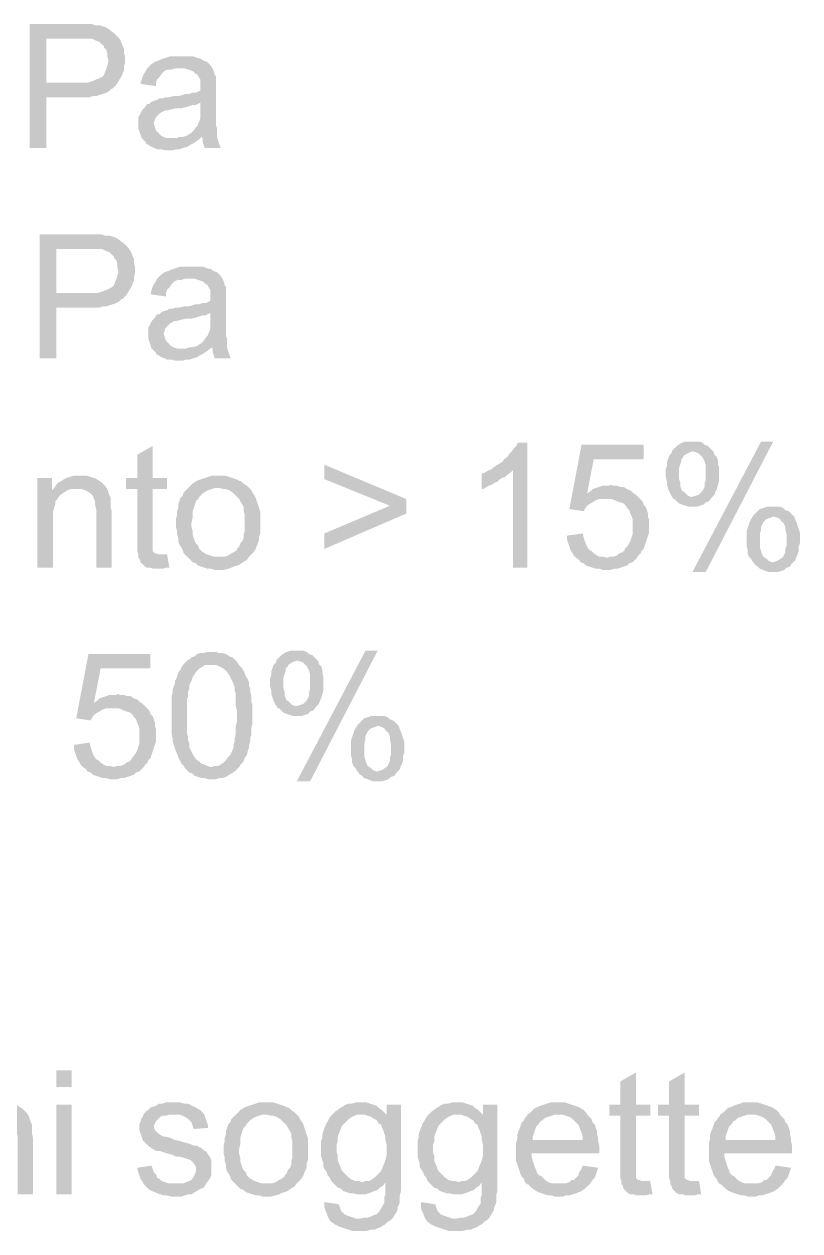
# Model space of a CAD drawing. Header units: millimetres. Extents: x -35.3 to 0.3, y 0.4 to 20.6.
# Drawn here: x -33.168 to -32.584, y 3.657 to 4.565 of the extents above; entities that cross this region are included whole.
import ezdxf

# ---------------------------------------------------------------- set-up
doc = ezdxf.new("R2010")
doc.units = ezdxf.units.MM
doc.layers.add('PDF _Riempimenti solidi', color=7, linetype='Continuous')

msp = doc.modelspace()

# ---------------------------------------------------------------- hatches: boundary and pattern name
at = {"layer": 'PDF _Riempimenti solidi', "transparency": 33554559}
for points in [[(-33.12767, 4.56517), (-33.1635, 4.56517), (-33.1635, 4.47184), (-33.151, 4.47184), (-33.151, 4.51017), (-33.1185, 4.51017), (-33.116, 4.51101), (-33.1135, 4.51101), (-33.1085, 4.51267), (-33.106, 4.51351), (-33.10433, 4.51434), (-33.10267, 4.51601), (-33.101, 4.51684), (-33.0985, 4.51934), (-33.151, 4.52101), (-33.151, 4.55434), (-33.12683, 4.55434), (-33.09683, 4.55517), (-33.0985, 4.55684), (-33.10017, 4.55851), (-33.10267, 4.56017), (-33.1035, 4.56101), (-33.106, 4.56267), (-33.1085, 4.56351), (-33.111, 4.56434), (-33.11433, 4.56434), (-33.11683, 4.56517), (-33.12517, 4.56517)], [(-33.09683, 4.55517), (-33.12683, 4.55434), (-33.11683, 4.55434), (-33.1135, 4.55267), (-33.111, 4.55184), (-33.10933, 4.55017), (-33.10767, 4.54851), (-33.10767, 4.54767), (-33.106, 4.54601), (-33.10517, 4.54351), (-33.10517, 4.54101), (-33.10433, 4.53767), (-33.10433, 4.53684), (-33.10517, 4.53351), (-33.106, 4.53101), (-33.10683, 4.52934), (-33.10767, 4.52684), (-33.10933, 4.52517), (-33.11017, 4.52517), (-33.111, 4.52434), (-33.1135, 4.52351), (-33.11517, 4.52267), (-33.12017, 4.52101), (-33.151, 4.52101), (-33.0985, 4.51934), (-33.09683, 4.52184), (-33.096, 4.52351), (-33.09433, 4.52601), (-33.0935, 4.52851), (-33.09267, 4.53017), (-33.09267, 4.53267), (-33.09183, 4.53601), (-33.09183, 4.54101), (-33.09267, 4.54351), (-33.09267, 4.54684), (-33.0935, 4.54851), (-33.09433, 4.55101), (-33.09517, 4.55267)], [(-33.04933, 4.54101), (-33.05767, 4.54101), (-33.06017, 4.54017), (-33.06517, 4.53851), (-33.06683, 4.53767), (-33.06933, 4.53684), (-33.07183, 4.53517), (-33.0735, 4.53351), (-33.07517, 4.53184), (-33.04683, 4.53184), (-33.04433, 4.53101), (-33.04183, 4.53017), (-33.04017, 4.52934), (-33.0385, 4.52767), (-33.03767, 4.52767), (-33.03683, 4.52601), (-33.03517, 4.52351), (-33.03517, 4.51517), (-33.03683, 4.51434), (-33.0385, 4.51351), (-33.041, 4.51351), (-33.0435, 4.51267), (-33.046, 4.51267), (-33.0485, 4.51184), (-33.05183, 4.51101), (-33.05517, 4.51101), (-33.0585, 4.51017), (-33.061, 4.51017), (-33.0635, 4.50934), (-33.066, 4.50934), (-33.06683, 4.50851), (-33.07183, 4.50684), (-33.03517, 4.50601), (-33.03517, 4.49434), (-33.036, 4.49184), (-33.03683, 4.49017), (-33.03683, 4.48934), (-33.0385, 4.48767), (-33.04017, 4.48517), (-33.04183, 4.48351), (-33.04433, 4.48184), (-33.046, 4.48101), (-33.0485, 4.48017), (-33.03433, 4.48017), (-33.0335, 4.47934), (-33.0335, 4.47684), (-33.03183, 4.47184), (-33.01933, 4.47184), (-33.02017, 4.47267), (-33.021, 4.47517), (-33.02183, 4.47767), (-33.02267, 4.48017), (-33.02267, 4.48684), (-33.0235, 4.48934), (-33.0235, 4.52601), (-33.02433, 4.52684), (-33.02517, 4.53017), (-33.026, 4.53184), (-33.02767, 4.53434), (-33.0285, 4.53517), (-33.03017, 4.53684), (-33.03267, 4.53767), (-33.03517, 4.53934), (-33.03683, 4.53934), (-33.0385, 4.54017), (-33.041, 4.54101), (-33.04683, 4.54101)], [(-33.07517, 4.53184), (-33.076, 4.53017), (-33.07767, 4.52767), (-33.0785, 4.52601), (-33.07933, 4.52351), (-33.08017, 4.52017), (-33.0685, 4.51851), (-33.0685, 4.52101), (-33.06767, 4.52351), (-33.066, 4.52517), (-33.06433, 4.52767), (-33.0635, 4.52851), (-33.06183, 4.53017), (-33.05933, 4.53101), (-33.05683, 4.53101), (-33.05433, 4.53184), (-33.051, 4.53184)], [(-33.07183, 4.50684), (-33.0735, 4.50517), (-33.07517, 4.50517), (-33.07683, 4.50267), (-33.0785, 4.50101), (-33.08017, 4.49851), (-33.08017, 4.49767), (-33.08183, 4.49517), (-33.08183, 4.48684), (-33.07933, 4.47934), (-33.07767, 4.47767), (-33.076, 4.47601), (-33.076, 4.47517), (-33.07433, 4.47434), (-33.07183, 4.47267), (-33.06933, 4.47184), (-33.06767, 4.47101), (-33.06433, 4.47101), (-33.06183, 4.47017), (-33.056, 4.47017), (-33.0535, 4.47101), (-33.051, 4.47101), (-33.0485, 4.47184), (-33.046, 4.47267), (-33.04517, 4.47267), (-33.04267, 4.47434), (-33.041, 4.47517), (-33.0385, 4.47684), (-33.036, 4.47851), (-33.056, 4.47934), (-33.06017, 4.47934), (-33.06267, 4.48017), (-33.06433, 4.48101), (-33.06683, 4.48351), (-33.0685, 4.48517), (-33.06933, 4.48767), (-33.07017, 4.49017), (-33.07017, 4.49101), (-33.06933, 4.49351), (-33.0685, 4.49517), (-33.06767, 4.49601), (-33.066, 4.49767), (-33.0635, 4.49934), (-33.06183, 4.50017), (-33.06017, 4.50017), (-33.05683, 4.50101), (-33.0535, 4.50184), (-33.04933, 4.50184), (-33.046, 4.50267), (-33.0435, 4.50351), (-33.041, 4.50434), (-33.0385, 4.50434), (-33.03683, 4.50517), (-33.03517, 4.50601)], [(-33.0485, 4.48017), (-33.051, 4.48017), (-33.0535, 4.47934), (-33.056, 4.47934), (-33.036, 4.47851), (-33.03433, 4.48017)], [(-33.12017, 4.40684), (-33.156, 4.40684), (-33.156, 4.31351), (-33.1435, 4.31351), (-33.1435, 4.35184), (-33.111, 4.35184), (-33.1085, 4.35267), (-33.106, 4.35267), (-33.101, 4.35434), (-33.0985, 4.35517), (-33.09683, 4.35601), (-33.09517, 4.35767), (-33.0935, 4.35851), (-33.091, 4.36101), (-33.1435, 4.36267), (-33.1435, 4.39601), (-33.11933, 4.39601), (-33.08933, 4.39684), (-33.091, 4.39851), (-33.09267, 4.40017), (-33.09517, 4.40184), (-33.096, 4.40267), (-33.0985, 4.40434), (-33.101, 4.40517), (-33.1035, 4.40601), (-33.10683, 4.40601), (-33.10933, 4.40684), (-33.11767, 4.40684)], [(-33.08933, 4.39684), (-33.11933, 4.39601), (-33.10933, 4.39601), (-33.106, 4.39434), (-33.1035, 4.39351), (-33.10183, 4.39184), (-33.10017, 4.39017), (-33.10017, 4.38934), (-33.0985, 4.38767), (-33.09767, 4.38517), (-33.09767, 4.38267), (-33.09683, 4.37934), (-33.09683, 4.37851), (-33.09767, 4.37517), (-33.0985, 4.37267), (-33.09933, 4.37101), (-33.10017, 4.36851), (-33.10183, 4.36684), (-33.10267, 4.36684), (-33.1035, 4.36601), (-33.106, 4.36517), (-33.10767, 4.36434), (-33.11267, 4.36267), (-33.1435, 4.36267), (-33.091, 4.36101), (-33.08933, 4.36351), (-33.0885, 4.36517), (-33.08683, 4.36767), (-33.086, 4.37017), (-33.08517, 4.37184), (-33.08517, 4.37434), (-33.08433, 4.37767), (-33.08433, 4.38267), (-33.08517, 4.38517), (-33.08517, 4.38851), (-33.086, 4.39017), (-33.08683, 4.39267), (-33.08767, 4.39434)], [(-33.04183, 4.38267), (-33.05017, 4.38267), (-33.05267, 4.38184), (-33.05767, 4.38017), (-33.05933, 4.37934), (-33.06183, 4.37851), (-33.06433, 4.37684), (-33.06767, 4.37351), (-33.03933, 4.37351), (-33.03683, 4.37267), (-33.03433, 4.37184), (-33.03267, 4.37101), (-33.031, 4.36934), (-33.03017, 4.36934), (-33.02933, 4.36767), (-33.02767, 4.36517), (-33.02767, 4.35684), (-33.02933, 4.35601), (-33.031, 4.35517), (-33.0335, 4.35517), (-33.036, 4.35434), (-33.0385, 4.35434), (-33.041, 4.35351), (-33.04433, 4.35267), (-33.04767, 4.35267), (-33.051, 4.35184), (-33.0535, 4.35184), (-33.056, 4.35101), (-33.0585, 4.35101), (-33.05933, 4.35017), (-33.06433, 4.34851), (-33.02767, 4.34767), (-33.02767, 4.33601), (-33.0285, 4.33351), (-33.02933, 4.33184), (-33.02933, 4.33101), (-33.031, 4.32934), (-33.03267, 4.32684), (-33.03433, 4.32517), (-33.03683, 4.32351), (-33.0385, 4.32267), (-33.041, 4.32184), (-33.02683, 4.32184), (-33.026, 4.32101), (-33.026, 4.31851), (-33.02433, 4.31351), (-33.01183, 4.31351), (-33.01267, 4.31434), (-33.0135, 4.31684), (-33.01433, 4.31934), (-33.01517, 4.32184), (-33.01517, 4.32851), (-33.016, 4.33101), (-33.016, 4.36767), (-33.01683, 4.36851), (-33.01767, 4.37184), (-33.0185, 4.37351), (-33.02017, 4.37601), (-33.021, 4.37684), (-33.02267, 4.37851), (-33.02517, 4.37934), (-33.02767, 4.38101), (-33.02933, 4.38101), (-33.031, 4.38184), (-33.0335, 4.38267), (-33.03933, 4.38267)], [(-33.06767, 4.37351), (-33.0685, 4.37184), (-33.07017, 4.36934), (-33.071, 4.36767), (-33.07183, 4.36517), (-33.07267, 4.36184), (-33.061, 4.36017), (-33.061, 4.36267), (-33.06017, 4.36517), (-33.0585, 4.36684), (-33.05683, 4.36934), (-33.056, 4.37017), (-33.05433, 4.37184), (-33.05183, 4.37267), (-33.04933, 4.37267), (-33.04683, 4.37351), (-33.0435, 4.37351)], [(-33.06433, 4.34851), (-33.066, 4.34684), (-33.06767, 4.34684), (-33.06933, 4.34434), (-33.071, 4.34267), (-33.07267, 4.34017), (-33.07267, 4.33934), (-33.07433, 4.33684), (-33.07433, 4.32851), (-33.0735, 4.32601), (-33.07267, 4.32351), (-33.07183, 4.32101), (-33.07017, 4.31934), (-33.0685, 4.31767), (-33.0685, 4.31684), (-33.06683, 4.31601), (-33.06433, 4.31434), (-33.06183, 4.31351), (-33.06017, 4.31267), (-33.05683, 4.31267), (-33.05433, 4.31184), (-33.0485, 4.31184), (-33.046, 4.31267), (-33.0435, 4.31267), (-33.0385, 4.31434), (-33.03767, 4.31434), (-33.03517, 4.31601), (-33.0335, 4.31684), (-33.0285, 4.32017), (-33.0485, 4.32101), (-33.05267, 4.32101), (-33.05517, 4.32184), (-33.05683, 4.32267), (-33.05933, 4.32517), (-33.061, 4.32684), (-33.06183, 4.32934), (-33.06267, 4.33184), (-33.06267, 4.33267), (-33.06183, 4.33517), (-33.061, 4.33684), (-33.0585, 4.33934), (-33.056, 4.34101), (-33.05433, 4.34184), (-33.05267, 4.34184), (-33.04933, 4.34267), (-33.046, 4.34351), (-33.04183, 4.34351), (-33.0385, 4.34434), (-33.036, 4.34517), (-33.0335, 4.34601), (-33.031, 4.34601), (-33.02933, 4.34684), (-33.02767, 4.34767)], [(-33.041, 4.32184), (-33.0435, 4.32184), (-33.046, 4.32101), (-33.0485, 4.32101), (-33.0285, 4.32017), (-33.02683, 4.32184)], [(-32.66517, 4.25101), (-32.67017, 4.25101), (-32.67267, 4.25017), (-32.67433, 4.24934), (-32.67683, 4.24767), (-32.6785, 4.24601), (-32.68017, 4.24434), (-32.66517, 4.24351), (-32.66433, 4.24351), (-32.66183, 4.24267), (-32.66017, 4.24184), (-32.65767, 4.23934), (-32.656, 4.23601), (-32.65517, 4.23351), (-32.65517, 4.22184), (-32.656, 4.21934), (-32.656, 4.21684), (-32.65767, 4.21351), (-32.6585, 4.21267), (-32.66017, 4.21101), (-32.66267, 4.21017), (-32.66517, 4.20934), (-32.65017, 4.20934), (-32.6485, 4.21101), (-32.64767, 4.21351), (-32.64683, 4.21517), (-32.646, 4.21767), (-32.64517, 4.22101), (-32.64517, 4.23184), (-32.646, 4.23434), (-32.646, 4.23684), (-32.64683, 4.23934), (-32.6485, 4.24101), (-32.64933, 4.24351), (-32.651, 4.24517), (-32.65183, 4.24601), (-32.6535, 4.24767), (-32.656, 4.24851), (-32.65767, 4.25017), (-32.66017, 4.25101), (-32.66267, 4.25101)], [(-32.60433, 4.25101), (-32.6135, 4.25101), (-32.66517, 4.15267), (-32.65517, 4.15267)], [(-33.071, 4.24767), (-33.08267, 4.24101), (-33.08267, 4.22351), (-33.091, 4.22351), (-33.091, 4.21517), (-33.08267, 4.21517), (-33.08267, 4.16851), (-33.08183, 4.16601), (-33.06517, 4.16601), (-33.06683, 4.16601), (-33.0685, 4.16684), (-33.06933, 4.16684), (-33.071, 4.16851), (-33.071, 4.21517), (-33.06017, 4.21517), (-33.06017, 4.22351), (-33.071, 4.22351)], [(-32.78933, 4.25017), (-32.796, 4.25017), (-32.79683, 4.24934), (-32.79767, 4.24767), (-32.79933, 4.24601), (-32.801, 4.24351), (-32.80267, 4.24184), (-32.80433, 4.23934), (-32.80683, 4.23767), (-32.80767, 4.23601), (-32.81017, 4.23434), (-32.81183, 4.23351), (-32.81433, 4.23184), (-32.816, 4.23017), (-32.80017, 4.22934), (-32.80017, 4.15601), (-32.78933, 4.15601)], [(-32.70183, 4.24851), (-32.7485, 4.24851), (-32.75767, 4.20017), (-32.74683, 4.19851), (-32.746, 4.20017), (-32.74433, 4.20267), (-32.74183, 4.20434), (-32.74017, 4.20517), (-32.73767, 4.20684), (-32.73517, 4.20767), (-32.73017, 4.20767), (-32.706, 4.20934), (-32.70767, 4.21101), (-32.74433, 4.21184), (-32.73933, 4.23767), (-32.70183, 4.23767)], [(-32.68017, 4.24434), (-32.681, 4.24184), (-32.68267, 4.24017), (-32.68433, 4.23517), (-32.68433, 4.23267), (-32.68517, 4.23017), (-32.68517, 4.22434), (-32.68433, 4.22101), (-32.68433, 4.21851), (-32.68267, 4.21351), (-32.68183, 4.21184), (-32.681, 4.21017), (-32.67933, 4.20767), (-32.6785, 4.20767), (-32.67517, 4.20434), (-32.67017, 4.20267), (-32.66767, 4.20184), (-32.66183, 4.20184), (-32.65683, 4.20351), (-32.65517, 4.20517), (-32.65267, 4.20601), (-32.651, 4.20851), (-32.65017, 4.20934), (-32.666, 4.20934), (-32.6685, 4.21017), (-32.67183, 4.21351), (-32.67267, 4.21351), (-32.6735, 4.21517), (-32.67433, 4.21767), (-32.67433, 4.22017), (-32.67517, 4.22267), (-32.67517, 4.23101), (-32.67433, 4.23351), (-32.6735, 4.23601), (-32.6735, 4.23767), (-32.67183, 4.23934), (-32.67183, 4.24017), (-32.66933, 4.24184), (-32.66767, 4.24267), (-32.66517, 4.24351)], [(-32.94183, 4.23351), (-32.94183, 4.22267), (-32.89267, 4.20267), (-32.94183, 4.18184), (-32.94183, 4.17017), (-32.88017, 4.19684), (-32.88017, 4.20767)], [(-33.12517, 4.22517), (-33.131, 4.22517), (-33.1335, 4.22434), (-33.136, 4.22351), (-33.13767, 4.22267), (-33.14017, 4.22101), (-33.14183, 4.22017), (-33.1435, 4.21851), (-33.14517, 4.21601), (-33.12767, 4.21517), (-33.12433, 4.21517), (-33.12183, 4.21434), (-33.12017, 4.21351), (-33.11767, 4.21184), (-33.116, 4.21017), (-33.11517, 4.20767), (-33.11433, 4.20601), (-33.11433, 4.20351), (-33.1135, 4.20017), (-33.1135, 4.15601), (-33.10183, 4.15601), (-33.10183, 4.19851), (-33.10267, 4.20184), (-33.10267, 4.20851), (-33.1035, 4.21017), (-33.10433, 4.21267), (-33.10517, 4.21517), (-33.10683, 4.21767), (-33.10933, 4.22017), (-33.11183, 4.22184), (-33.11433, 4.22351), (-33.11517, 4.22351), (-33.12017, 4.22517), (-33.12267, 4.22517)], [(-33.02183, 4.22517), (-33.02683, 4.22517), (-33.02933, 4.22434), (-33.03183, 4.22351), (-33.03683, 4.22184), (-33.0385, 4.22101), (-33.041, 4.21934), (-33.04267, 4.21767), (-33.04433, 4.21601), (-33.021, 4.21601), (-33.01767, 4.21517), (-33.016, 4.21517), (-33.0135, 4.21434), (-33.011, 4.21267), (-33.00767, 4.20934), (-33.006, 4.20767), (-33.00517, 4.20601), (-33.0035, 4.20351), (-33.00267, 4.20184), (-33.00267, 4.19934), (-33.00183, 4.19601), (-33.00183, 4.18351), (-33.00267, 4.18101), (-33.00267, 4.17851), (-33.0035, 4.17601), (-33.00517, 4.17434), (-33.006, 4.17184), (-33.00767, 4.17017), (-33.00767, 4.16934), (-33.01017, 4.16767), (-33.01183, 4.16684), (-33.01433, 4.16517), (-33.01683, 4.16434), (-33.02183, 4.16434), (-33.04433, 4.16351), (-33.04267, 4.16184), (-33.041, 4.16017), (-33.0385, 4.15934), (-33.03683, 4.15767), (-33.03183, 4.15601), (-33.02933, 4.15517), (-33.02683, 4.15517), (-33.02433, 4.15434), (-33.01767, 4.15434), (-33.01433, 4.15517), (-33.01183, 4.15601), (-33.01017, 4.15684), (-33.00767, 4.15767), (-33.00517, 4.15851), (-33.00433, 4.15934), (-33.00183, 4.16101), (-33.00017, 4.16184), (-32.9985, 4.16434), (-32.99517, 4.16767), (-32.9935, 4.17017), (-32.99267, 4.17267), (-32.99183, 4.17434), (-32.991, 4.17684), (-32.991, 4.17934), (-32.99017, 4.18184), (-32.99017, 4.19851), (-32.991, 4.20101), (-32.99183, 4.20351), (-32.99267, 4.20601), (-32.9935, 4.20851), (-32.99433, 4.21017), (-32.996, 4.21267), (-32.99683, 4.21434), (-32.9985, 4.21601), (-33.00017, 4.21767), (-33.00267, 4.21934), (-33.00433, 4.22101), (-33.00683, 4.22184), (-33.0085, 4.22267), (-33.011, 4.22351), (-33.016, 4.22517), (-33.0185, 4.22517)], [(-32.816, 4.23017), (-32.8185, 4.22934), (-32.821, 4.22767), (-32.8235, 4.22684), (-32.8235, 4.21517), (-32.82267, 4.21517), (-32.821, 4.21601), (-32.8185, 4.21767), (-32.816, 4.21851), (-32.8135, 4.22017), (-32.811, 4.22101), (-32.811, 4.22184), (-32.8085, 4.22351), (-32.806, 4.22434), (-32.80433, 4.22601), (-32.80183, 4.22767), (-32.80017, 4.22934)], [(-33.14683, 4.22351), (-33.15767, 4.22351), (-33.15767, 4.15601), (-33.146, 4.15601), (-33.146, 4.19767), (-33.14517, 4.20101), (-33.14433, 4.20351), (-33.14433, 4.20601), (-33.14267, 4.20767), (-33.14183, 4.20934), (-33.14017, 4.21101), (-33.13767, 4.21267), (-33.13517, 4.21434), (-33.14683, 4.21434)], [(-33.14517, 4.21601), (-33.14683, 4.21434), (-33.13517, 4.21434), (-33.13267, 4.21517), (-33.12767, 4.21517)], [(-33.04433, 4.21601), (-33.046, 4.21434), (-33.04767, 4.21267), (-33.0485, 4.21017), (-33.05017, 4.20851), (-33.05183, 4.20351), (-33.05183, 4.20101), (-33.05267, 4.19851), (-33.05267, 4.19601), (-33.0535, 4.19267), (-33.0535, 4.18684), (-33.05267, 4.18351), (-33.05267, 4.18101), (-33.05183, 4.17851), (-33.05183, 4.17601), (-33.051, 4.17351), (-33.04933, 4.17101), (-33.0485, 4.16934), (-33.04767, 4.16684), (-33.046, 4.16517), (-33.04433, 4.16351), (-33.02183, 4.16434), (-33.02517, 4.16434), (-33.03017, 4.16601), (-33.03183, 4.16684), (-33.03433, 4.16851), (-33.036, 4.17017), (-33.03683, 4.17267), (-33.0385, 4.17434), (-33.03933, 4.17601), (-33.04017, 4.17851), (-33.041, 4.18101), (-33.041, 4.18351), (-33.04183, 4.18684), (-33.04183, 4.19017), (-33.041, 4.19351), (-33.041, 4.19851), (-33.04017, 4.20101), (-33.0385, 4.20601), (-33.03683, 4.20767), (-33.036, 4.20934), (-33.03517, 4.21017), (-33.0335, 4.21184), (-33.031, 4.21351), (-33.02933, 4.21434), (-33.02433, 4.21601), (-33.02183, 4.21601)], [(-32.72683, 4.21851), (-32.72767, 4.21767), (-32.73267, 4.21767), (-32.73767, 4.21601), (-32.74017, 4.21517), (-32.74183, 4.21351), (-32.74433, 4.21184), (-32.70767, 4.21101), (-32.71017, 4.21267), (-32.71183, 4.21434), (-32.71433, 4.21517), (-32.71683, 4.21684), (-32.71933, 4.21684), (-32.72183, 4.21767), (-32.72433, 4.21767)], [(-32.706, 4.20934), (-32.73017, 4.20767), (-32.726, 4.20767), (-32.7235, 4.20684), (-32.72183, 4.20601), (-32.71933, 4.20517), (-32.71683, 4.20434), (-32.71517, 4.20267), (-32.71433, 4.20101), (-32.71267, 4.19934), (-32.71183, 4.19684), (-32.711, 4.19517), (-32.71017, 4.19267), (-32.71017, 4.18101), (-32.711, 4.17851), (-32.71183, 4.17601), (-32.71267, 4.17434), (-32.71433, 4.17184), (-32.716, 4.17017), (-32.716, 4.16934), (-32.71767, 4.16767), (-32.72017, 4.16684), (-32.72183, 4.16517), (-32.72433, 4.16434), (-32.72683, 4.16434), (-32.72933, 4.16351), (-32.70683, 4.16351), (-32.70517, 4.16601), (-32.70433, 4.16601), (-32.7035, 4.16851), (-32.70183, 4.17017), (-32.701, 4.17267), (-32.70017, 4.17517), (-32.69933, 4.17767), (-32.6985, 4.18017), (-32.69767, 4.18267), (-32.69767, 4.19184), (-32.6985, 4.19434), (-32.6985, 4.19684), (-32.69933, 4.19934), (-32.70017, 4.20184), (-32.70183, 4.20351), (-32.70267, 4.20601), (-32.70433, 4.20767)], [(-32.60517, 4.20184), (-32.60933, 4.20184), (-32.61183, 4.20101), (-32.61433, 4.20017), (-32.616, 4.19851), (-32.61933, 4.19517), (-32.60433, 4.19434), (-32.6035, 4.19434), (-32.601, 4.19351), (-32.59933, 4.19267), (-32.59767, 4.19017), (-32.59683, 4.19017), (-32.596, 4.18851), (-32.59517, 4.18684), (-32.59517, 4.18434), (-32.59433, 4.18101), (-32.59433, 4.17267), (-32.59517, 4.17017), (-32.59517, 4.16767), (-32.596, 4.16601), (-32.59683, 4.16434), (-32.59767, 4.16351), (-32.60017, 4.16184), (-32.60183, 4.16101), (-32.60433, 4.16017), (-32.58933, 4.16017), (-32.58767, 4.16184), (-32.58683, 4.16434), (-32.586, 4.16601), (-32.58517, 4.16851), (-32.58517, 4.17184), (-32.58433, 4.17434), (-32.58433, 4.18267), (-32.58683, 4.19017), (-32.58767, 4.19184), (-32.5885, 4.19434), (-32.59017, 4.19601), (-32.591, 4.19684), (-32.59267, 4.19851), (-32.59517, 4.19934), (-32.59683, 4.20101), (-32.59933, 4.20184), (-32.60183, 4.20184)], [(-32.61933, 4.19517), (-32.621, 4.19267), (-32.62183, 4.19101), (-32.6235, 4.18601), (-32.62433, 4.18351), (-32.62433, 4.17184), (-32.6235, 4.16934), (-32.6235, 4.16684), (-32.62267, 4.16434), (-32.621, 4.16267), (-32.62017, 4.16101), (-32.6185, 4.15934), (-32.6185, 4.15851), (-32.616, 4.15684), (-32.61433, 4.15517), (-32.61183, 4.15434), (-32.61017, 4.15351), (-32.60767, 4.15267), (-32.601, 4.15267), (-32.5985, 4.15351), (-32.596, 4.15434), (-32.59433, 4.15601), (-32.59183, 4.15684), (-32.59017, 4.15934), (-32.58933, 4.16017), (-32.60517, 4.16017), (-32.60767, 4.16101), (-32.60933, 4.16267), (-32.61183, 4.16434), (-32.61267, 4.16601), (-32.61433, 4.17101), (-32.61433, 4.18184), (-32.6135, 4.18434), (-32.6135, 4.18684), (-32.61183, 4.19017), (-32.611, 4.19101), (-32.60933, 4.19267), (-32.60683, 4.19351), (-32.60433, 4.19434)], [(-32.74767, 4.18184), (-32.75933, 4.18017), (-32.75933, 4.17684), (-32.75767, 4.17184), (-32.75683, 4.16934), (-32.75517, 4.16684), (-32.75433, 4.16517), (-32.75267, 4.16351), (-32.75017, 4.16184), (-32.74933, 4.16017), (-32.74683, 4.15934), (-32.74517, 4.15767), (-32.74017, 4.15601), (-32.73767, 4.15517), (-32.73517, 4.15517), (-32.73267, 4.15434), (-32.72683, 4.15434), (-32.72433, 4.15517), (-32.72183, 4.15517), (-32.71933, 4.15601), (-32.71683, 4.15684), (-32.71433, 4.15767), (-32.71267, 4.15934), (-32.71017, 4.16017), (-32.70683, 4.16351), (-32.72933, 4.16351), (-32.73267, 4.16434), (-32.73517, 4.16434), (-32.73683, 4.16517), (-32.73933, 4.16684), (-32.741, 4.16851), (-32.74267, 4.16934), (-32.74433, 4.17184), (-32.74517, 4.17351), (-32.74683, 4.17851)], [(-33.06017, 4.16601), (-33.08183, 4.16601), (-33.08183, 4.16351), (-33.081, 4.16267), (-33.08017, 4.16017), (-33.0785, 4.15851), (-33.07683, 4.15684), (-33.07517, 4.15601), (-33.07267, 4.15601), (-33.07017, 4.15517), (-33.0635, 4.15517), (-33.061, 4.15601), (-33.0585, 4.15601)], [(-33.07267, 4.09101), (-33.11933, 4.09101), (-33.1285, 4.04267), (-33.11767, 4.04101), (-33.11683, 4.04267), (-33.11517, 4.04517), (-33.11267, 4.04684), (-33.111, 4.04767), (-33.1085, 4.04934), (-33.106, 4.05017), (-33.101, 4.05017), (-33.07683, 4.05184), (-33.0785, 4.05351), (-33.11517, 4.05434), (-33.11017, 4.08017), (-33.07267, 4.08017)], [(-33.02683, 4.09267), (-33.02933, 4.09267), (-33.03267, 4.09184), (-33.03517, 4.09184), (-33.03767, 4.09101), (-33.03933, 4.08934), (-33.04183, 4.08851), (-33.0435, 4.08684), (-33.04433, 4.08684), (-33.046, 4.08517), (-33.04767, 4.08351), (-33.02683, 4.08267), (-33.0235, 4.08267), (-33.021, 4.08184), (-33.01933, 4.08101), (-33.01683, 4.07934), (-33.01517, 4.07767), (-33.0135, 4.07517), (-33.01267, 4.07351), (-33.01017, 4.06851), (-33.00933, 4.06601), (-33.00933, 4.06351), (-33.0085, 4.06101), (-33.0085, 4.05184), (-33.00767, 4.04851), (-33.00767, 4.04017), (-33.0085, 4.03684), (-33.0085, 4.03101), (-33.00933, 4.02767), (-33.00933, 4.02517), (-33.01017, 4.02267), (-33.01017, 4.02101), (-33.011, 4.01851), (-33.01267, 4.01517), (-33.0135, 4.01434), (-33.01433, 4.01351), (-33.016, 4.01101), (-33.01767, 4.00934), (-33.02017, 4.00767), (-33.02183, 4.00684), (-33.02433, 4.00684), (-33.02683, 4.00601), (-33.04683, 4.00517), (-33.0435, 4.00184), (-33.041, 4.00101), (-33.03933, 3.99934), (-33.03683, 3.99851), (-33.03433, 3.99767), (-33.03183, 3.99767), (-33.02933, 3.99684), (-33.0235, 3.99684), (-33.021, 3.99767), (-33.0185, 3.99767), (-33.016, 3.99851), (-33.0135, 4.00017), (-33.01183, 4.00101), (-33.00933, 4.00267), (-33.00767, 4.00434), (-33.006, 4.00601), (-33.00433, 4.00851), (-33.00267, 4.01017), (-33.00183, 4.01267), (-33.00017, 4.01517), (-32.99933, 4.01851), (-32.9985, 4.02101), (-32.9985, 4.02267), (-32.99767, 4.02517), (-32.99767, 4.02767), (-32.99683, 4.03017), (-32.99683, 4.03601), (-32.996, 4.03851), (-32.996, 4.05267), (-32.99683, 4.05517), (-32.99683, 4.06017), (-32.99767, 4.06267), (-32.99767, 4.06517), (-32.9985, 4.06684), (-32.9985, 4.06934), (-32.99933, 4.07184), (-33.001, 4.07434), (-33.00183, 4.07684), (-33.00267, 4.07851), (-33.00433, 4.08101), (-33.006, 4.08267), (-33.00767, 4.08517), (-33.011, 4.08851), (-33.0135, 4.08934), (-33.01433, 4.09017), (-33.016, 4.09101), (-33.0185, 4.09184), (-33.021, 4.09184), (-33.0235, 4.09267)], [(-32.96267, 4.09351), (-32.96767, 4.09351), (-32.97017, 4.09267), (-32.97183, 4.09184), (-32.97433, 4.09017), (-32.97767, 4.08684), (-32.96267, 4.08601), (-32.96183, 4.08601), (-32.95933, 4.08517), (-32.95767, 4.08434), (-32.95517, 4.08184), (-32.9535, 4.07851), (-32.95267, 4.07601), (-32.95267, 4.06434), (-32.9535, 4.06184), (-32.9535, 4.05934), (-32.95517, 4.05601), (-32.956, 4.05517), (-32.95767, 4.05351), (-32.96017, 4.05267), (-32.96267, 4.05184), (-32.94767, 4.05184), (-32.946, 4.05351), (-32.94517, 4.05601), (-32.94433, 4.05767), (-32.9435, 4.06017), (-32.94267, 4.06351), (-32.94267, 4.07434), (-32.9435, 4.07684), (-32.9435, 4.07934), (-32.94433, 4.08184), (-32.946, 4.08351), (-32.94683, 4.08601), (-32.94933, 4.08851), (-32.951, 4.09017), (-32.9535, 4.09101), (-32.95517, 4.09267), (-32.95767, 4.09351), (-32.96017, 4.09351)], [(-32.90183, 4.09351), (-32.911, 4.09351), (-32.96267, 3.99517), (-32.95267, 3.99517)], [(-33.04767, 4.08351), (-33.04933, 4.08101), (-33.05017, 4.07934), (-33.05183, 4.07684), (-33.05267, 4.07434), (-33.0535, 4.07184), (-33.05433, 4.07101), (-33.05433, 4.06851), (-33.05517, 4.06684), (-33.056, 4.06434), (-33.056, 4.06184), (-33.05683, 4.05934), (-33.05683, 4.03101), (-33.056, 4.02767), (-33.056, 4.02517), (-33.05517, 4.02267), (-33.05433, 4.02017), (-33.0535, 4.01767), (-33.05267, 4.01601), (-33.05183, 4.01351), (-33.051, 4.01184), (-33.04933, 4.00851), (-33.04767, 4.00684), (-33.04683, 4.00517), (-33.02683, 4.00601), (-33.02767, 4.00601), (-33.03017, 4.00684), (-33.03183, 4.00767), (-33.03433, 4.00851), (-33.036, 4.01017), (-33.0385, 4.01184), (-33.04017, 4.01434), (-33.041, 4.01601), (-33.04183, 4.01767), (-33.04267, 4.01934), (-33.0435, 4.02101), (-33.0435, 4.02351), (-33.04433, 4.02601), (-33.04433, 4.02851), (-33.04517, 4.03101), (-33.04517, 4.05684), (-33.04433, 4.05934), (-33.04433, 4.06267), (-33.0435, 4.06517), (-33.0435, 4.06684), (-33.04267, 4.06934), (-33.04183, 4.07101), (-33.041, 4.07351), (-33.04017, 4.07517), (-33.03933, 4.07601), (-33.03767, 4.07851), (-33.036, 4.08017), (-33.03433, 4.08101), (-33.03183, 4.08267), (-33.02683, 4.08267)], [(-32.97767, 4.08684), (-32.9785, 4.08434), (-32.98017, 4.08267), (-32.98183, 4.07767), (-32.98183, 4.07517), (-32.98267, 4.07267), (-32.98267, 4.06684), (-32.98183, 4.06351), (-32.98183, 4.06101), (-32.98017, 4.05601), (-32.97933, 4.05434), (-32.9785, 4.05267), (-32.97683, 4.05017), (-32.976, 4.05017), (-32.97433, 4.04851), (-32.97267, 4.04684), (-32.97017, 4.04601), (-32.96767, 4.04517), (-32.96517, 4.04434), (-32.95933, 4.04434), (-32.95683, 4.04517), (-32.95433, 4.04601), (-32.95267, 4.04767), (-32.95017, 4.04851), (-32.9485, 4.05101), (-32.94767, 4.05184), (-32.9635, 4.05184), (-32.966, 4.05267), (-32.96767, 4.05434), (-32.96933, 4.05601), (-32.97017, 4.05601), (-32.971, 4.05767), (-32.97183, 4.06017), (-32.97183, 4.06267), (-32.97267, 4.06517), (-32.97267, 4.07351), (-32.97183, 4.07601), (-32.971, 4.07851), (-32.971, 4.08017), (-32.96933, 4.08184), (-32.96933, 4.08267), (-32.96683, 4.08434), (-32.96517, 4.08517), (-32.96267, 4.08601)], [(-33.09767, 4.06101), (-33.0985, 4.06017), (-33.1035, 4.06017), (-33.106, 4.05934), (-33.1085, 4.05851), (-33.111, 4.05767), (-33.11267, 4.05601), (-33.11517, 4.05434), (-33.0785, 4.05351), (-33.081, 4.05517), (-33.08267, 4.05684), (-33.08517, 4.05767), (-33.08767, 4.05934), (-33.09017, 4.05934), (-33.09267, 4.06017), (-33.09517, 4.06017)], [(-33.07683, 4.05184), (-33.101, 4.05017), (-33.09683, 4.05017), (-33.09433, 4.04934), (-33.09267, 4.04851), (-33.08767, 4.04684), (-33.086, 4.04517), (-33.08517, 4.04351), (-33.0835, 4.04184), (-33.08267, 4.03934), (-33.08183, 4.03767), (-33.081, 4.03517), (-33.081, 4.02351), (-33.08183, 4.02101), (-33.08267, 4.01851), (-33.0835, 4.01684), (-33.08517, 4.01434), (-33.08683, 4.01267), (-33.08683, 4.01184), (-33.0885, 4.01017), (-33.091, 4.00934), (-33.09267, 4.00767), (-33.09517, 4.00684), (-33.09767, 4.00684), (-33.10017, 4.00601), (-33.07767, 4.00601), (-33.076, 4.00851), (-33.07517, 4.00851), (-33.07433, 4.01101), (-33.07267, 4.01267), (-33.07183, 4.01517), (-33.07017, 4.02017), (-33.06933, 4.02267), (-33.0685, 4.02517), (-33.0685, 4.03434), (-33.06933, 4.03684), (-33.06933, 4.03934), (-33.07017, 4.04184), (-33.071, 4.04434), (-33.07267, 4.04601), (-33.0735, 4.04851), (-33.07517, 4.05017)], [(-32.90267, 4.04434), (-32.90683, 4.04434), (-32.91183, 4.04267), (-32.91517, 4.03934), (-32.91683, 4.03767), (-32.90183, 4.03684), (-32.901, 4.03684), (-32.8985, 4.03601), (-32.89683, 4.03517), (-32.89517, 4.03267), (-32.89433, 4.03267), (-32.89267, 4.02934), (-32.89267, 4.02684), (-32.89183, 4.02351), (-32.89183, 4.01517), (-32.89267, 4.01267), (-32.89267, 4.01017), (-32.89433, 4.00684), (-32.89517, 4.00601), (-32.89767, 4.00434), (-32.89933, 4.00351), (-32.90183, 4.00267), (-32.88683, 4.00267), (-32.88517, 4.00434), (-32.88433, 4.00684), (-32.8835, 4.00851), (-32.88267, 4.01101), (-32.88267, 4.01434), (-32.88183, 4.01684), (-32.88183, 4.02517), (-32.88267, 4.02767), (-32.88433, 4.03267), (-32.88517, 4.03434), (-32.886, 4.03684), (-32.88767, 4.03851), (-32.8885, 4.03934), (-32.89017, 4.04101), (-32.89267, 4.04184), (-32.89433, 4.04351), (-32.89683, 4.04434), (-32.89933, 4.04434)], [(-32.91683, 4.03767), (-32.9185, 4.03517), (-32.91933, 4.03351), (-32.92183, 4.02601), (-32.92183, 4.01434), (-32.921, 4.01184), (-32.921, 4.00934), (-32.92017, 4.00684), (-32.9185, 4.00517), (-32.91767, 4.00351), (-32.916, 4.00184), (-32.916, 4.00101), (-32.9135, 3.99934), (-32.91183, 3.99767), (-32.90933, 3.99684), (-32.90767, 3.99601), (-32.90517, 3.99517), (-32.8985, 3.99517), (-32.8935, 3.99684), (-32.89183, 3.99851), (-32.88933, 3.99934), (-32.88767, 4.00184), (-32.88683, 4.00267), (-32.90267, 4.00267), (-32.90517, 4.00351), (-32.90683, 4.00517), (-32.90933, 4.00684), (-32.91017, 4.00851), (-32.911, 4.01101), (-32.91183, 4.01351), (-32.91183, 4.02434), (-32.911, 4.02684), (-32.911, 4.02934), (-32.91017, 4.03101), (-32.90933, 4.03267), (-32.9085, 4.03351), (-32.90683, 4.03517), (-32.90433, 4.03601), (-32.90183, 4.03684)], [(-33.1185, 4.02434), (-33.13017, 4.02267), (-33.13017, 4.01934), (-33.1285, 4.01434), (-33.12767, 4.01184), (-33.126, 4.00934), (-33.12517, 4.00767), (-33.1235, 4.00601), (-33.121, 4.00434), (-33.12017, 4.00267), (-33.11767, 4.00184), (-33.116, 4.00017), (-33.1135, 3.99934), (-33.1085, 3.99767), (-33.106, 3.99767), (-33.1035, 3.99684), (-33.09767, 3.99684), (-33.09517, 3.99767), (-33.09267, 3.99767), (-33.08767, 3.99934), (-33.08517, 4.00017), (-33.0835, 4.00184), (-33.081, 4.00267), (-33.07767, 4.00601), (-33.10017, 4.00601), (-33.1035, 4.00684), (-33.106, 4.00684), (-33.10767, 4.00767), (-33.11017, 4.00934), (-33.11183, 4.01101), (-33.1135, 4.01184), (-33.11517, 4.01434), (-33.116, 4.01601), (-33.11683, 4.01851), (-33.11767, 4.02101)], [(-33.13183, 3.76517), (-33.13183, 3.77767), (-33.1435, 3.77767), (-33.1435, 3.76517)], [(-32.70767, 3.77601), (-32.71933, 3.76934), (-32.71933, 3.75184), (-32.72767, 3.75184), (-32.72767, 3.74351), (-32.71933, 3.74351), (-32.71933, 3.69684), (-32.7185, 3.69434), (-32.70183, 3.69434), (-32.7035, 3.69434), (-32.70517, 3.69517), (-32.706, 3.69517), (-32.70767, 3.69684), (-32.70767, 3.74351), (-32.69683, 3.74351), (-32.69683, 3.75184), (-32.70767, 3.75184)], [(-32.671, 3.77601), (-32.68267, 3.76934), (-32.68267, 3.75184), (-32.691, 3.75184), (-32.691, 3.74351), (-32.68267, 3.74351), (-32.68267, 3.69684), (-32.68183, 3.69434), (-32.66517, 3.69434), (-32.66683, 3.69434), (-32.6685, 3.69517), (-32.66933, 3.69517), (-32.671, 3.69684), (-32.671, 3.74351), (-32.66017, 3.74351), (-32.66017, 3.75184), (-32.671, 3.75184)], [(-33.18433, 3.75351), (-33.19017, 3.75351), (-33.19267, 3.75267), (-33.19517, 3.75184), (-33.19683, 3.75101), (-33.19933, 3.74934), (-33.201, 3.74851), (-33.20267, 3.74684), (-33.20433, 3.74434), (-33.18683, 3.74351), (-33.1835, 3.74351), (-33.181, 3.74267), (-33.17933, 3.74184), (-33.17683, 3.74017), (-33.17517, 3.73851), (-33.17433, 3.73601), (-33.1735, 3.73434), (-33.1735, 3.73184), (-33.17267, 3.72851), (-33.17267, 3.68434), (-33.161, 3.68434), (-33.161, 3.72684), (-33.16183, 3.73017), (-33.16183, 3.73684), (-33.16267, 3.73851), (-33.1635, 3.74101), (-33.16433, 3.74351), (-33.166, 3.74601), (-33.16683, 3.74684), (-33.1685, 3.74851), (-33.171, 3.75017), (-33.1735, 3.75184), (-33.17433, 3.75184), (-33.17933, 3.75351), (-33.18183, 3.75351)], [(-33.13183, 3.68434), (-33.13183, 3.75184), (-33.1435, 3.75184), (-33.1435, 3.68434)], [(-33.056, 3.75351), (-33.061, 3.75351), (-33.0635, 3.75267), (-33.066, 3.75267), (-33.0685, 3.75101), (-33.071, 3.75017), (-33.0735, 3.74934), (-33.0735, 3.74851), (-33.076, 3.74684), (-33.07767, 3.74517), (-33.05517, 3.74434), (-33.051, 3.74434), (-33.0485, 3.74351), (-33.04683, 3.74267), (-33.04433, 3.74101), (-33.0435, 3.74017), (-33.04183, 3.73851), (-33.041, 3.73601), (-33.04017, 3.73351), (-33.02933, 3.73434), (-33.02933, 3.73601), (-33.031, 3.74101), (-33.03183, 3.74351), (-33.03267, 3.74517), (-33.0335, 3.74601), (-33.03517, 3.74767), (-33.03683, 3.74851), (-33.03933, 3.75017), (-33.04183, 3.75101), (-33.04267, 3.75184), (-33.04517, 3.75267), (-33.04767, 3.75267), (-33.05017, 3.75351), (-33.05267, 3.75351)], [(-32.986, 3.75351), (-32.991, 3.75351), (-32.996, 3.75184), (-32.9985, 3.75101), (-33.001, 3.75017), (-33.00267, 3.74934), (-33.00517, 3.74767), (-33.0085, 3.74434), (-32.98517, 3.74434), (-32.98183, 3.74351), (-32.98017, 3.74351), (-32.97767, 3.74267), (-32.97517, 3.74101), (-32.9735, 3.73934), (-32.97017, 3.73601), (-32.96933, 3.73434), (-32.96767, 3.73184), (-32.96683, 3.73017), (-32.96683, 3.72767), (-32.966, 3.72434), (-32.966, 3.71184), (-32.96683, 3.70934), (-32.96683, 3.70684), (-32.96767, 3.70434), (-32.96933, 3.70267), (-32.97017, 3.70017), (-32.97183, 3.69851), (-32.97183, 3.69767), (-32.97433, 3.69601), (-32.976, 3.69517), (-32.9785, 3.69351), (-32.981, 3.69267), (-32.986, 3.69267), (-33.0085, 3.69184), (-33.00517, 3.68851), (-33.00267, 3.68767), (-33.001, 3.68601), (-32.9985, 3.68517), (-32.996, 3.68434), (-32.9935, 3.68351), (-32.991, 3.68351), (-32.9885, 3.68267), (-32.98183, 3.68267), (-32.9785, 3.68351), (-32.976, 3.68434), (-32.97433, 3.68517), (-32.96933, 3.68684), (-32.9685, 3.68767), (-32.966, 3.68934), (-32.96433, 3.69017), (-32.96267, 3.69267), (-32.95933, 3.69601), (-32.95767, 3.69851), (-32.95683, 3.70101), (-32.956, 3.70267), (-32.95517, 3.70517), (-32.95517, 3.70767), (-32.95433, 3.71017), (-32.95433, 3.72684), (-32.95683, 3.73434), (-32.95767, 3.73684), (-32.9585, 3.73851), (-32.96017, 3.74101), (-32.961, 3.74267), (-32.96267, 3.74434), (-32.96433, 3.74601), (-32.96683, 3.74767), (-32.9685, 3.74934), (-32.971, 3.75017), (-32.97267, 3.75101), (-32.97517, 3.75184), (-32.97767, 3.75267), (-32.98017, 3.75351), (-32.98267, 3.75351)], [(-32.91517, 3.75351), (-32.9185, 3.75351), (-32.921, 3.75267), (-32.9235, 3.75267), (-32.926, 3.75184), (-32.9285, 3.75017), (-32.93017, 3.74934), (-32.931, 3.74851), (-32.9335, 3.74684), (-32.93517, 3.74517), (-32.91433, 3.74434), (-32.91183, 3.74434), (-32.90933, 3.74351), (-32.89517, 3.74434), (-32.89683, 3.74601), (-32.8985, 3.74767), (-32.901, 3.74934), (-32.90267, 3.75101), (-32.90517, 3.75184), (-32.90767, 3.75267), (-32.91017, 3.75351), (-32.91267, 3.75351)], [(-32.88433, 3.75184), (-32.89517, 3.75184), (-32.89517, 3.74434), (-32.90933, 3.74351), (-32.90683, 3.74267), (-32.90433, 3.74101), (-32.90267, 3.74017), (-32.901, 3.73767), (-32.89933, 3.73684), (-32.8985, 3.73434), (-32.89767, 3.73267), (-32.89683, 3.73017), (-32.896, 3.72767), (-32.896, 3.72517), (-32.89517, 3.72184), (-32.89517, 3.71351), (-32.896, 3.71017), (-32.89683, 3.70767), (-32.89767, 3.70601), (-32.8985, 3.70351), (-32.89933, 3.70184), (-32.901, 3.70017), (-32.90433, 3.69684), (-32.90683, 3.69517), (-32.9085, 3.69434), (-32.911, 3.69434), (-32.9135, 3.69351), (-32.88433, 3.69351)], [(-32.84267, 3.75351), (-32.846, 3.75351), (-32.8485, 3.75267), (-32.851, 3.75267), (-32.8535, 3.75184), (-32.856, 3.75017), (-32.85767, 3.74934), (-32.8585, 3.74851), (-32.861, 3.74684), (-32.86267, 3.74517), (-32.84183, 3.74434), (-32.83933, 3.74434), (-32.83683, 3.74351), (-32.82267, 3.74434), (-32.82433, 3.74601), (-32.826, 3.74767), (-32.8285, 3.74934), (-32.83017, 3.75101), (-32.83517, 3.75267), (-32.83767, 3.75351), (-32.84017, 3.75351)], [(-32.81183, 3.75184), (-32.82267, 3.75184), (-32.82267, 3.74434), (-32.83683, 3.74351), (-32.83433, 3.74267), (-32.83183, 3.74101), (-32.83017, 3.74017), (-32.8285, 3.73767), (-32.82683, 3.73684), (-32.826, 3.73434), (-32.82517, 3.73267), (-32.8235, 3.72767), (-32.8235, 3.72517), (-32.82267, 3.72184), (-32.82267, 3.71351), (-32.8235, 3.71017), (-32.82433, 3.70767), (-32.82517, 3.70601), (-32.826, 3.70351), (-32.82683, 3.70184), (-32.8285, 3.70017), (-32.83183, 3.69684), (-32.83433, 3.69517), (-32.836, 3.69434), (-32.8385, 3.69434), (-32.841, 3.69351), (-32.81183, 3.69351)], [(-32.766, 3.75351), (-32.77183, 3.75351), (-32.77433, 3.75267), (-32.77933, 3.75101), (-32.781, 3.75017), (-32.7835, 3.74934), (-32.78683, 3.74601), (-32.78933, 3.74434), (-32.76267, 3.74434), (-32.76017, 3.74351), (-32.75767, 3.74267), (-32.75517, 3.74101), (-32.751, 3.73684), (-32.75017, 3.73517), (-32.74933, 3.73267), (-32.7485, 3.73101), (-32.74767, 3.72767), (-32.74767, 3.72517), (-32.78517, 3.72517), (-32.736, 3.72434), (-32.736, 3.72684), (-32.73683, 3.72934), (-32.73683, 3.73184), (-32.7385, 3.73684), (-32.74017, 3.73851), (-32.741, 3.74101), (-32.74267, 3.74267), (-32.74433, 3.74434), (-32.74517, 3.74601), (-32.74683, 3.74767), (-32.74933, 3.74934), (-32.751, 3.75017), (-32.7535, 3.75101), (-32.7585, 3.75267), (-32.761, 3.75351), (-32.7635, 3.75351)], [(-32.621, 3.75351), (-32.62683, 3.75351), (-32.62933, 3.75267), (-32.63433, 3.75101), (-32.636, 3.75017), (-32.6385, 3.74934), (-32.64017, 3.74767), (-32.64183, 3.74601), (-32.64433, 3.74434), (-32.61767, 3.74434), (-32.61517, 3.74351), (-32.61267, 3.74267), (-32.61017, 3.74101), (-32.6085, 3.73934), (-32.606, 3.73684), (-32.60517, 3.73517), (-32.60433, 3.73267), (-32.6035, 3.73101), (-32.60267, 3.72767), (-32.60267, 3.72517), (-32.64017, 3.72517), (-32.591, 3.72434), (-32.591, 3.72684), (-32.59183, 3.72934), (-32.59183, 3.73184), (-32.5935, 3.73684), (-32.59517, 3.73851), (-32.596, 3.74101), (-32.59767, 3.74267), (-32.59933, 3.74434), (-32.60017, 3.74601), (-32.60183, 3.74767), (-32.60433, 3.74934), (-32.606, 3.75017), (-32.6085, 3.75101), (-32.6135, 3.75267), (-32.616, 3.75351), (-32.6185, 3.75351)], [(-33.07767, 3.74517), (-33.0785, 3.74267), (-33.07933, 3.74184), (-33.081, 3.73684), (-33.081, 3.73267), (-33.0785, 3.72517), (-33.07683, 3.72351), (-33.07517, 3.72184), (-33.0735, 3.72017), (-33.071, 3.71851), (-33.06767, 3.71684), (-33.06517, 3.71684), (-33.06017, 3.71517), (-33.05683, 3.71434), (-33.0535, 3.71267), (-33.051, 3.71267), (-33.04767, 3.71184), (-33.04517, 3.71101), (-33.04267, 3.71017), (-33.04183, 3.70934), (-33.04017, 3.70767), (-33.0385, 3.70517), (-33.0385, 3.70184), (-33.03933, 3.69934), (-33.04017, 3.69767), (-33.04183, 3.69517), (-33.0435, 3.69434), (-33.046, 3.69351), (-33.04767, 3.69267), (-33.0535, 3.69267), (-33.07767, 3.69184), (-33.07433, 3.68851), (-33.0735, 3.68767), (-33.07183, 3.68684), (-33.06933, 3.68601), (-33.06767, 3.68517), (-33.06517, 3.68434), (-33.06267, 3.68351), (-33.06017, 3.68351), (-33.05683, 3.68267), (-33.04933, 3.68267), (-33.04683, 3.68351), (-33.04433, 3.68434), (-33.04183, 3.68434), (-33.03933, 3.68601), (-33.03767, 3.68684), (-33.03517, 3.68851), (-33.03267, 3.68934), (-33.031, 3.69184), (-33.03017, 3.69351), (-33.02933, 3.69434), (-33.02767, 3.69684), (-33.02683, 3.69934), (-33.02683, 3.70934), (-33.02767, 3.71184), (-33.02933, 3.71434), (-33.03017, 3.71601), (-33.03267, 3.71767), (-33.03433, 3.71934), (-33.03683, 3.72017), (-33.03767, 3.72101), (-33.04017, 3.72101), (-33.04183, 3.72184), (-33.04433, 3.72267), (-33.04767, 3.72351), (-33.05017, 3.72434), (-33.0535, 3.72517), (-33.05433, 3.72517), (-33.05767, 3.72684), (-33.061, 3.72767), (-33.06267, 3.72767), (-33.06433, 3.72851), (-33.06683, 3.73017), (-33.0685, 3.73184), (-33.06933, 3.73267), (-33.07017, 3.73517), (-33.06933, 3.73767), (-33.0685, 3.73934), (-33.066, 3.74184), (-33.06517, 3.74267), (-33.0635, 3.74351), (-33.061, 3.74351), (-33.0585, 3.74434), (-33.05517, 3.74434)], [(-33.0085, 3.74434), (-33.01017, 3.74267), (-33.01183, 3.74101), (-33.01267, 3.73851), (-33.01433, 3.73684), (-33.01517, 3.73434), (-33.016, 3.73184), (-33.016, 3.72934), (-33.01683, 3.72684), (-33.01683, 3.72434), (-33.01767, 3.72101), (-33.01767, 3.71517), (-33.01683, 3.71184), (-33.01683, 3.70934), (-33.016, 3.70684), (-33.016, 3.70434), (-33.01517, 3.70184), (-33.0135, 3.69934), (-33.01267, 3.69767), (-33.01183, 3.69517), (-33.0085, 3.69184), (-32.986, 3.69267), (-32.98933, 3.69267), (-32.99183, 3.69351), (-32.99433, 3.69434), (-32.996, 3.69517), (-32.9985, 3.69684), (-33.00017, 3.69851), (-33.001, 3.70101), (-33.00267, 3.70267), (-33.0035, 3.70434), (-33.00517, 3.70934), (-33.00517, 3.71184), (-33.006, 3.71517), (-33.006, 3.71851), (-33.00517, 3.72184), (-33.00517, 3.72684), (-33.00267, 3.73434), (-33.001, 3.73601), (-33.00017, 3.73767), (-32.99933, 3.73851), (-32.99767, 3.74017), (-32.99517, 3.74184), (-32.9935, 3.74267), (-32.991, 3.74351), (-32.9885, 3.74434), (-32.986, 3.74434)], [(-32.93517, 3.74517), (-32.93683, 3.74351), (-32.9385, 3.74101), (-32.93933, 3.73934), (-32.941, 3.73684), (-32.941, 3.73601), (-32.94183, 3.73434), (-32.94267, 3.73184), (-32.9435, 3.72934), (-32.9435, 3.72684), (-32.94433, 3.72434), (-32.94433, 3.71267), (-32.9435, 3.71017), (-32.94267, 3.70767), (-32.94267, 3.70517), (-32.94183, 3.70351), (-32.94017, 3.70101), (-32.93933, 3.69851), (-32.93767, 3.69684), (-32.93683, 3.69434), (-32.93517, 3.69267), (-32.93183, 3.68934), (-32.92933, 3.68851), (-32.92767, 3.68684), (-32.92517, 3.68601), (-32.92267, 3.68517), (-32.92017, 3.68517), (-32.91767, 3.68434), (-32.911, 3.68434), (-32.9085, 3.68517), (-32.906, 3.68601), (-32.90433, 3.68684), (-32.90183, 3.68767), (-32.90017, 3.68934), (-32.89767, 3.69101), (-32.896, 3.69351), (-32.88433, 3.69351), (-32.9135, 3.69351), (-32.916, 3.69434), (-32.9185, 3.69434), (-32.921, 3.69517), (-32.9235, 3.69684), (-32.92517, 3.69851), (-32.92683, 3.70017), (-32.9285, 3.70184), (-32.92933, 3.70351), (-32.93017, 3.70601), (-32.931, 3.70767), (-32.93183, 3.71017), (-32.93183, 3.71351), (-32.93267, 3.71601), (-32.93267, 3.72184), (-32.93183, 3.72434), (-32.93183, 3.72767), (-32.931, 3.73017), (-32.93017, 3.73184), (-32.92933, 3.73434), (-32.9285, 3.73601), (-32.92517, 3.73934), (-32.9235, 3.74101), (-32.921, 3.74267), (-32.91933, 3.74351), (-32.91683, 3.74434), (-32.91433, 3.74434)], [(-32.86267, 3.74517), (-32.86433, 3.74351), (-32.866, 3.74101), (-32.86683, 3.73934), (-32.8685, 3.73684), (-32.8685, 3.73601), (-32.86933, 3.73434), (-32.871, 3.72934), (-32.871, 3.72684), (-32.87183, 3.72434), (-32.87183, 3.71267), (-32.87017, 3.70767), (-32.87017, 3.70517), (-32.86933, 3.70351), (-32.86767, 3.70101), (-32.86683, 3.69851), (-32.86517, 3.69684), (-32.86433, 3.69434), (-32.86267, 3.69267), (-32.85933, 3.68934), (-32.85683, 3.68851), (-32.85517, 3.68684), (-32.85267, 3.68601), (-32.85017, 3.68517), (-32.84767, 3.68517), (-32.84517, 3.68434), (-32.8385, 3.68434), (-32.836, 3.68517), (-32.8335, 3.68601), (-32.83183, 3.68684), (-32.82933, 3.68767), (-32.82767, 3.68934), (-32.82517, 3.69101), (-32.8235, 3.69351), (-32.81183, 3.69351), (-32.841, 3.69351), (-32.8435, 3.69434), (-32.846, 3.69434), (-32.8485, 3.69517), (-32.851, 3.69684), (-32.85267, 3.69851), (-32.85433, 3.70017), (-32.856, 3.70184), (-32.85683, 3.70351), (-32.85767, 3.70601), (-32.8585, 3.70767), (-32.85933, 3.71017), (-32.85933, 3.71351), (-32.86017, 3.71601), (-32.86017, 3.72184), (-32.85933, 3.72434), (-32.85933, 3.72767), (-32.8585, 3.73017), (-32.85767, 3.73184), (-32.85683, 3.73434), (-32.856, 3.73601), (-32.85267, 3.73934), (-32.851, 3.74101), (-32.8485, 3.74267), (-32.84683, 3.74351), (-32.84433, 3.74434), (-32.84183, 3.74434)], [(-32.78933, 3.74434), (-32.78933, 3.74351), (-32.791, 3.74184), (-32.79183, 3.74017), (-32.7935, 3.73851), (-32.79517, 3.73351), (-32.796, 3.73184), (-32.79683, 3.72934), (-32.79683, 3.72601), (-32.79767, 3.72351), (-32.79767, 3.70934), (-32.79683, 3.70684), (-32.79517, 3.70184), (-32.79433, 3.69934), (-32.7935, 3.69767), (-32.79183, 3.69601), (-32.791, 3.69351), (-32.78933, 3.69184), (-32.76517, 3.69267), (-32.771, 3.69267), (-32.7735, 3.69351), (-32.776, 3.69517), (-32.77933, 3.69851), (-32.78017, 3.69851), (-32.78183, 3.70017), (-32.78267, 3.70267), (-32.7835, 3.70434), (-32.78433, 3.70684), (-32.78517, 3.70934), (-32.786, 3.71267), (-32.786, 3.71517), (-32.73517, 3.71517), (-32.73517, 3.72101), (-32.736, 3.72434), (-32.78517, 3.72517), (-32.78517, 3.72767), (-32.78433, 3.73017), (-32.7835, 3.73267), (-32.78267, 3.73517), (-32.781, 3.73684), (-32.77933, 3.73934), (-32.77767, 3.74017), (-32.776, 3.74184), (-32.7735, 3.74267), (-32.771, 3.74351), (-32.7685, 3.74434), (-32.766, 3.74434)], [(-32.64433, 3.74434), (-32.64433, 3.74351), (-32.646, 3.74184), (-32.64683, 3.74017), (-32.6485, 3.73851), (-32.65017, 3.73351), (-32.651, 3.73184), (-32.65183, 3.72934), (-32.65183, 3.72601), (-32.65267, 3.72351), (-32.65267, 3.70934), (-32.65183, 3.70684), (-32.651, 3.70434), (-32.65017, 3.70184), (-32.64933, 3.69934), (-32.6485, 3.69767), (-32.64683, 3.69601), (-32.646, 3.69351), (-32.64433, 3.69184), (-32.62017, 3.69267), (-32.626, 3.69267), (-32.6285, 3.69351), (-32.631, 3.69517), (-32.63267, 3.69684), (-32.63433, 3.69851), (-32.63517, 3.69851), (-32.63683, 3.70017), (-32.63767, 3.70267), (-32.6385, 3.70434), (-32.63933, 3.70684), (-32.64017, 3.70934), (-32.641, 3.71267), (-32.641, 3.71517), (-32.59017, 3.71517), (-32.59017, 3.72101), (-32.591, 3.72434), (-32.64017, 3.72517), (-32.64017, 3.72767), (-32.63933, 3.73017), (-32.6385, 3.73267), (-32.63767, 3.73517), (-32.636, 3.73684), (-32.63433, 3.73934), (-32.63267, 3.74017), (-32.631, 3.74184), (-32.6285, 3.74267), (-32.626, 3.74351), (-32.6235, 3.74434), (-32.621, 3.74434)], [(-33.07183, 3.70601), (-33.08267, 3.70434), (-33.08267, 3.70351), (-33.08183, 3.70101), (-33.08017, 3.69601), (-33.0785, 3.69351), (-33.07767, 3.69184), (-33.0535, 3.69267), (-33.05933, 3.69267), (-33.06433, 3.69434), (-33.066, 3.69601), (-33.06767, 3.69684), (-33.0685, 3.69934), (-33.07017, 3.70101), (-33.071, 3.70351)], [(-32.74767, 3.70601), (-32.7485, 3.70351), (-32.75017, 3.70101), (-32.751, 3.69851), (-32.75433, 3.69517), (-32.756, 3.69517), (-32.75767, 3.69351), (-32.76017, 3.69267), (-32.76517, 3.69267), (-32.78933, 3.69184), (-32.7885, 3.69184), (-32.78683, 3.69017), (-32.78517, 3.68851), (-32.78267, 3.68684), (-32.781, 3.68601), (-32.7785, 3.68517), (-32.776, 3.68434), (-32.7735, 3.68351), (-32.771, 3.68351), (-32.7685, 3.68267), (-32.76267, 3.68267), (-32.76017, 3.68351), (-32.75767, 3.68351), (-32.75517, 3.68434), (-32.75267, 3.68517), (-32.75017, 3.68601), (-32.7485, 3.68684), (-32.746, 3.68851), (-32.74517, 3.68934), (-32.74183, 3.69267), (-32.74017, 3.69517), (-32.7385, 3.69684), (-32.73767, 3.69934), (-32.73683, 3.70184), (-32.736, 3.70434)], [(-32.60267, 3.70601), (-32.6035, 3.70351), (-32.60517, 3.70101), (-32.606, 3.69851), (-32.60933, 3.69517), (-32.611, 3.69517), (-32.61267, 3.69351), (-32.61517, 3.69267), (-32.62017, 3.69267), (-32.64433, 3.69184), (-32.6435, 3.69184), (-32.64017, 3.68851), (-32.63767, 3.68684), (-32.636, 3.68601), (-32.6335, 3.68517), (-32.6285, 3.68351), (-32.626, 3.68351), (-32.6235, 3.68267), (-32.61767, 3.68267), (-32.61517, 3.68351), (-32.61267, 3.68351), (-32.60767, 3.68517), (-32.60517, 3.68601), (-32.6035, 3.68684), (-32.601, 3.68851), (-32.5985, 3.69101), (-32.59683, 3.69267), (-32.59517, 3.69517), (-32.5935, 3.69684), (-32.59267, 3.69934), (-32.59183, 3.70184), (-32.591, 3.70434)], [(-32.88433, 3.69351), (-32.896, 3.69351), (-32.896, 3.68434), (-32.89683, 3.68184), (-32.89683, 3.67767), (-32.8985, 3.67517), (-32.89933, 3.67351), (-32.901, 3.67101), (-32.90267, 3.66934), (-32.90517, 3.66851), (-32.90683, 3.66767), (-32.90933, 3.66684), (-32.91183, 3.66684), (-32.91517, 3.66601), (-32.9385, 3.66601), (-32.93683, 3.66351), (-32.93517, 3.66267), (-32.93433, 3.66184), (-32.93267, 3.66101), (-32.931, 3.66017), (-32.9285, 3.65934), (-32.926, 3.65851), (-32.921, 3.65684), (-32.91017, 3.65684), (-32.90683, 3.65767), (-32.90433, 3.65767), (-32.90267, 3.65851), (-32.90017, 3.65934), (-32.89767, 3.66101), (-32.896, 3.66184), (-32.89433, 3.66351), (-32.89183, 3.66517), (-32.89017, 3.66684), (-32.88933, 3.66851), (-32.88767, 3.67101), (-32.88683, 3.67267), (-32.88683, 3.67434), (-32.886, 3.67601), (-32.88517, 3.67851), (-32.88517, 3.68351), (-32.88433, 3.68684), (-32.88433, 3.69017)], [(-32.81183, 3.69351), (-32.8235, 3.69351), (-32.8235, 3.68434), (-32.82433, 3.68184), (-32.82433, 3.67767), (-32.826, 3.67517), (-32.82683, 3.67351), (-32.8285, 3.67101), (-32.83017, 3.66934), (-32.83267, 3.66851), (-32.83433, 3.66767), (-32.83683, 3.66684), (-32.83933, 3.66684), (-32.84267, 3.66601), (-32.866, 3.66601), (-32.86433, 3.66351), (-32.86267, 3.66267), (-32.86183, 3.66184), (-32.8585, 3.66017), (-32.856, 3.65934), (-32.851, 3.65767), (-32.8485, 3.65684), (-32.83767, 3.65684), (-32.83433, 3.65767), (-32.83183, 3.65767), (-32.83017, 3.65851), (-32.82767, 3.65934), (-32.82517, 3.66101), (-32.8235, 3.66184), (-32.82183, 3.66351), (-32.81933, 3.66517), (-32.81767, 3.66684), (-32.81683, 3.66851), (-32.81517, 3.67101), (-32.81433, 3.67267), (-32.81433, 3.67434), (-32.8135, 3.67601), (-32.81267, 3.67851), (-32.81267, 3.68351), (-32.81183, 3.68684), (-32.81183, 3.69017)], [(-32.69683, 3.69434), (-32.7185, 3.69434), (-32.7185, 3.69184), (-32.71767, 3.69101), (-32.71683, 3.68851), (-32.7135, 3.68517), (-32.71183, 3.68434), (-32.70933, 3.68434), (-32.70683, 3.68351), (-32.70017, 3.68351), (-32.69767, 3.68434), (-32.69517, 3.68434)], [(-32.66017, 3.69434), (-32.68183, 3.69434), (-32.68183, 3.69184), (-32.681, 3.69101), (-32.68017, 3.68851), (-32.6785, 3.68684), (-32.67683, 3.68517), (-32.67517, 3.68434), (-32.67267, 3.68434), (-32.67017, 3.68351), (-32.6635, 3.68351), (-32.661, 3.68434), (-32.6585, 3.68434)], [(-32.94183, 3.67851), (-32.94183, 3.67434), (-32.941, 3.67184), (-32.94017, 3.67017), (-32.93933, 3.66767), (-32.9385, 3.66601), (-32.91517, 3.66601), (-32.91767, 3.66601), (-32.92017, 3.66684), (-32.92517, 3.66851), (-32.92683, 3.66934), (-32.92933, 3.67184), (-32.93017, 3.67434), (-32.931, 3.67684)], [(-32.86933, 3.67851), (-32.86933, 3.67434), (-32.8685, 3.67184), (-32.86767, 3.67017), (-32.86683, 3.66767), (-32.866, 3.66601), (-32.84267, 3.66601), (-32.84517, 3.66601), (-32.85017, 3.66767), (-32.85267, 3.66851), (-32.85433, 3.66934), (-32.85517, 3.67017), (-32.85683, 3.67184), (-32.8585, 3.67684)]]:
    msp.add_hatch(color=256, dxfattribs=at).paths.add_polyline_path(points)

doc.saveas('drawing.dxf')
